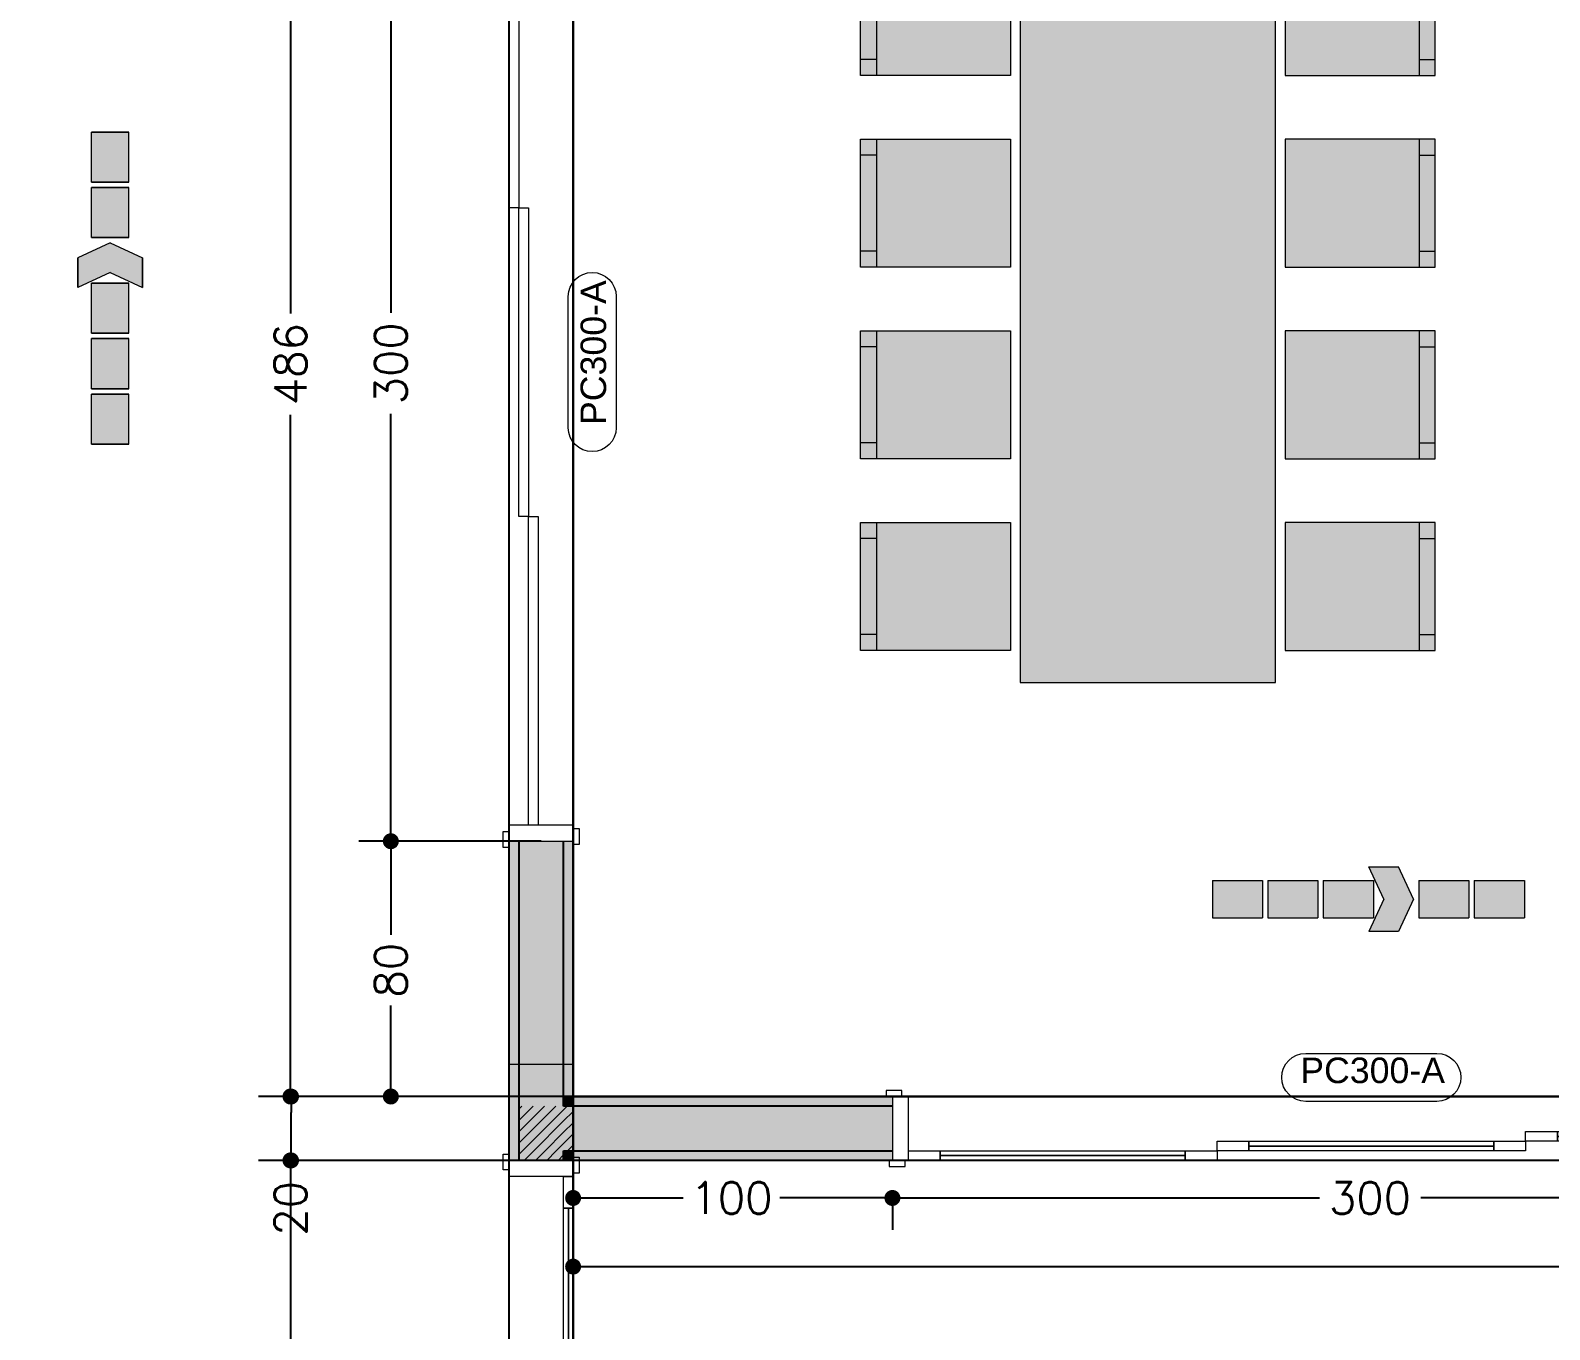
# Model space of a CAD drawing. Header units: metres. Extents: x -1783 to 21505, y -57 to 13660.
# Drawn here: x 13033.8 to 13509.7, y 11788.3 to 12195 of the extents above; entities that cross this region are included whole.
import ezdxf
from ezdxf.enums import TextEntityAlignment as Align

# ---------------------------------------------------------------- set-up
doc = ezdxf.new("R2010")
doc.units = ezdxf.units.M
doc.header["$MEASUREMENT"] = 0
for name, color, linetype, lineweight in [('Bombeiro', 1, 'Continuous', 0), ('Concreto moldado in loco_Pilares.IFC Model_Caneta_No__241', 7, 'Continuous', 13), ('Concreto moldado in loco_Pilares.IFC Model_Caneta_No__4', 7, 'Continuous', 20), ('LAJES.EST_Caneta_No__241', 7, 'Continuous', 13), ('Marcadores de Porta Archicad_Caneta_No__241', 7, 'Continuous', 13), ('Marcadores de Porta Archicad_Caneta_No__98', 7, 'Continuous', 0), ('MOBILIÁRIO_Caneta_No__96', 252, 'Continuous', 0), ('PAREDE CONSTRUIR_Caneta_No__241', 7, 'Continuous', 13), ('PAREDE CONSTRUIR_Caneta_No__3', 7, 'Continuous', 25), ('Portas Archicad_Caneta_No__241', 7, 'Continuous', 13), ('Portas Archicad_Caneta_No__96', 252, 'Continuous', 0)]:
    doc.layers.add(name, color=color, linetype=linetype, lineweight=lineweight)
for name, color, linetype in [('colorida chamar atenção', 10, 'Continuous'), ('Concreto moldado in loco_Pilares.IFC Model', 7, 'Continuous'), ('cotas', 7, 'Continuous'), ('COTAS EXECUTIVO.EXEC', 7, 'Continuous'), ('Marcadores de Porta Archicad', 7, 'Continuous'), ('MOBILIÁRIO', 7, 'Continuous'), ('PAREDE CONSTRUIR', 7, 'Continuous'), ('Portas Archicad', 7, 'Continuous')]:
    doc.layers.add(name, color=color, linetype=linetype)
doc.layers.add('MOBILIÁRIO_Caneta_No__19', color=7, linetype='Continuous', lineweight=0, true_color=0xe9e9e9)
doc.layers.add('Portas Archicad_Caneta_No__9', color=7, linetype='Continuous', lineweight=5, true_color=0x020202)
doc.styles.add('GENERATED_STYLE_1', font='arial.ttf')
doc.styles.add('R80', font='romans.shx', dxfattribs={"height": 10})
doc.dimstyles.new('1-50', dxfattribs={"dimtxt": 10, "dimasz": 5, "dimexe": 10, "dimexo": 10, "dimgap": 3, "dimtad": 1, "dimdec": 1, "dimrnd": 1, "dimdsep": 46, "dimtxsty": 'R80', "dimblk": 'DOT', "dimcen": 0, "dimclrd": 252, "dimclre": 252, "dimclrt": 252, "dimadec": 0, "dimazin": 0, "dimtfac": 1, "dimtdec": 1, "dimtix": 1, "dimtmove": 2, "dimatfit": 3, "dimldrblk": 'DOT', "dimfxl": 1, "dimtolj": 1, "dimarcsym": 0})
pattern_1 = [(45, (18585.2446, 16071.2687), (-1.76776695, 1.76776695), [])]

# ---------------------------------------------------------------- blocks, each defined once
blk = doc.blocks.new('_Dot')
at = {"color": 0, "linetype": 'ByBlock', "lineweight": -2}
blk.add_line((-0.5, 0), (-1, 0), dxfattribs=at)
at = {"color": 0, "linetype": 'ByBlock', "const_width": 0.5}
blk.add_lwpolyline([(-0.25, 0, 1), (0.25, 0, 1)], format="xyb", close=True, dxfattribs=at)
blk = doc.blocks.new('*D7211')
at = {"layer": 'COTAS EXECUTIVO.EXEC', "color": 252, "lineweight": -2, "transparency": 16777216}
for p, q in [((13683.84, 11841.25), (13105.31, 11841.25)), ((13115.31, 11836.25), (13115.31, 11603.36)), ((13115.31, 11366.25), (13115.31, 11571.65)), ((13683.84, 11361.25), (13105.31, 11361.25))]:
    blk.add_line(p, q, dxfattribs=at)
at = {"layer": 'COTAS EXECUTIVO.EXEC', "color": 252, "lineweight": -2, "transparency": 16777216, "xscale": 5, "yscale": 5, "zscale": 5}
for p, rotation in [((13115.31, 11841.25), 90), ((13115.31, 11361.25), 270)]:
    blk.add_blockref('_Dot', p, dxfattribs=dict(at, rotation=rotation))
at = {"layer": 'COTAS EXECUTIVO.EXEC', "color": 252, "transparency": 16777216, "insert": (13115.31, 11587.5), "char_height": 10, "attachment_point": 5, "rotation": 90, "style": 'R80'}
blk.add_mtext('\\A1;480', dxfattribs=at)
blk = doc.blocks.new('*D7212')
at = {"layer": 'COTAS EXECUTIVO.EXEC', "color": 252, "lineweight": -2, "transparency": 16777216}
for p, q in [((13673.84, 11861.25), (13105.48, 11861.25)), ((13115.48, 11846.25), (13115.48, 11856.25)), ((13683.84, 11841.25), (13105.48, 11841.25))]:
    blk.add_line(p, q, dxfattribs=at)
at = {"layer": 'COTAS EXECUTIVO.EXEC', "color": 252, "lineweight": -2, "transparency": 16777216, "xscale": 5, "yscale": 5, "zscale": 5}
for p, rotation in [((13115.48, 11861.25), 90), ((13115.48, 11841.25), 270)]:
    blk.add_blockref('_Dot', p, dxfattribs=dict(at, rotation=rotation))
at = {"layer": 'COTAS EXECUTIVO.EXEC', "color": 252, "transparency": 16777216, "insert": (13115.31, 11826.25), "char_height": 10, "attachment_point": 5, "rotation": 90, "style": 'R80'}
blk.add_mtext('\\A1;20', dxfattribs=at)
blk = doc.blocks.new('*D7213')
at = {"layer": 'COTAS EXECUTIVO.EXEC', "color": 252, "lineweight": -2, "transparency": 16777216}
for p, q in [((14153.84, 12347.25), (13105.31, 12347.25)), ((13115.31, 12342.25), (13115.31, 12106.36)), ((13115.31, 11866.25), (13115.31, 12074.65)), ((13673.84, 11861.25), (13105.31, 11861.25))]:
    blk.add_line(p, q, dxfattribs=at)
at = {"layer": 'COTAS EXECUTIVO.EXEC', "color": 252, "lineweight": -2, "transparency": 16777216, "xscale": 5, "yscale": 5, "zscale": 5}
for p, rotation in [((13115.31, 12347.25), 90), ((13115.31, 11861.25), 270)]:
    blk.add_blockref('_Dot', p, dxfattribs=dict(at, rotation=rotation))
at = {"layer": 'COTAS EXECUTIVO.EXEC', "color": 252, "transparency": 16777216, "insert": (13115.31, 12090.5), "char_height": 10, "attachment_point": 5, "rotation": 90, "style": 'R80'}
blk.add_mtext('\\A1;486', dxfattribs=at)
blk = doc.blocks.new('*D7230')
at = {"layer": 'COTAS EXECUTIVO.EXEC', "color": 252, "lineweight": -2, "transparency": 16777216}
for p, q in [((12933.84, 12036.07), (12933.84, 11758.57)), ((13183.84, 11703.5), (13183.84, 11778.57)), ((12938.84, 11768.57), (13012.14, 11768.57)), ((13178.84, 11768.57), (13043.86, 11768.57))]:
    blk.add_line(p, q, dxfattribs=at)
at = {"layer": 'COTAS EXECUTIVO.EXEC', "color": 252, "lineweight": -2, "transparency": 16777216, "xscale": 5, "yscale": 5, "zscale": 5, "rotation": 180}
blk.add_blockref('_Dot', (12933.84, 11768.57), dxfattribs=at)
at = {"layer": 'COTAS EXECUTIVO.EXEC', "color": 252, "lineweight": -2, "transparency": 16777216, "xscale": 5, "yscale": 5, "zscale": 5}
blk.add_blockref('_Dot', (13183.84, 11768.57), dxfattribs=at)
at = {"layer": 'COTAS EXECUTIVO.EXEC', "color": 252, "transparency": 16777216, "insert": (13028, 11768.57), "char_height": 10, "attachment_point": 5, "style": 'R80'}
blk.add_mtext('\\A1;250', dxfattribs=at)
blk = doc.blocks.new('*D7240')
at = {"layer": 'COTAS EXECUTIVO.EXEC', "color": 252, "lineweight": -2, "transparency": 16777216}
for p, q in [((14163.84, 12681.24), (14163.84, 11798)), ((13203.84, 12129.51), (13203.84, 11798)), ((13208.84, 11808), (13654.24, 11808)), ((14158.84, 11808), (13685.95, 11808))]:
    blk.add_line(p, q, dxfattribs=at)
at = {"layer": 'COTAS EXECUTIVO.EXEC', "color": 252, "lineweight": -2, "transparency": 16777216, "xscale": 5, "yscale": 5, "zscale": 5, "rotation": 180}
blk.add_blockref('_Dot', (13203.84, 11808), dxfattribs=at)
at = {"layer": 'COTAS EXECUTIVO.EXEC', "color": 252, "lineweight": -2, "transparency": 16777216, "xscale": 5, "yscale": 5, "zscale": 5}
blk.add_blockref('_Dot', (14163.84, 11808), dxfattribs=at)
at = {"layer": 'COTAS EXECUTIVO.EXEC', "color": 252, "transparency": 16777216, "insert": (13670.1, 11808), "char_height": 10, "attachment_point": 5, "style": 'R80'}
blk.add_mtext('\\A1;960', dxfattribs=at)
blk = doc.blocks.new('*D7333')
at = {"layer": 'COTAS EXECUTIVO.EXEC', "color": 252, "lineweight": -2, "transparency": 16777216}
for p, q in [((13203.84, 11851.25), (13203.84, 11819.49)), ((13208.84, 11829.49), (13238.3, 11829.49)), ((13298.84, 11829.49), (13268.58, 11829.49)), ((13303.84, 11831.25), (13303.84, 11819.49))]:
    blk.add_line(p, q, dxfattribs=at)
at = {"layer": 'COTAS EXECUTIVO.EXEC', "color": 252, "lineweight": -2, "transparency": 16777216, "xscale": 5, "yscale": 5, "zscale": 5, "rotation": 180}
blk.add_blockref('_Dot', (13203.84, 11829.49), dxfattribs=at)
at = {"layer": 'COTAS EXECUTIVO.EXEC', "color": 252, "lineweight": -2, "transparency": 16777216, "xscale": 5, "yscale": 5, "zscale": 5}
blk.add_blockref('_Dot', (13303.84, 11829.49), dxfattribs=at)
at = {"layer": 'COTAS EXECUTIVO.EXEC', "color": 252, "transparency": 16777216, "insert": (13253.44, 11829.49), "char_height": 10, "attachment_point": 5, "style": 'R80'}
blk.add_mtext('\\A1;100', dxfattribs=at)
blk = doc.blocks.new('*D7334')
at = {"layer": 'COTAS EXECUTIVO.EXEC', "color": 252, "lineweight": -2, "transparency": 16777216}
for p, q in [((13303.84, 11831.25), (13303.84, 11819.49)), ((13308.84, 11829.49), (13437.58, 11829.49)), ((13598.84, 11829.49), (13469.3, 11829.49)), ((13603.84, 11831.25), (13603.84, 11819.49))]:
    blk.add_line(p, q, dxfattribs=at)
at = {"layer": 'COTAS EXECUTIVO.EXEC', "color": 252, "lineweight": -2, "transparency": 16777216, "xscale": 5, "yscale": 5, "zscale": 5, "rotation": 180}
blk.add_blockref('_Dot', (13303.84, 11829.49), dxfattribs=at)
at = {"layer": 'COTAS EXECUTIVO.EXEC', "color": 252, "lineweight": -2, "transparency": 16777216, "xscale": 5, "yscale": 5, "zscale": 5}
blk.add_blockref('_Dot', (13603.84, 11829.49), dxfattribs=at)
at = {"layer": 'COTAS EXECUTIVO.EXEC', "color": 252, "transparency": 16777216, "insert": (13453.44, 11829.49), "char_height": 10, "attachment_point": 5, "style": 'R80'}
blk.add_mtext('\\A1;300', dxfattribs=at)
blk = doc.blocks.new('*D7338')
at = {"layer": 'COTAS EXECUTIVO.EXEC', "color": 252, "lineweight": -2, "transparency": 16777216}
for p, q in [((13193.84, 11941.17), (13136.75, 11941.17)), ((13146.75, 11936.17), (13146.75, 11911.91)), ((13146.75, 11866.25), (13146.75, 11889.72)), ((13193.84, 11861.25), (13136.75, 11861.25))]:
    blk.add_line(p, q, dxfattribs=at)
at = {"layer": 'COTAS EXECUTIVO.EXEC', "color": 252, "lineweight": -2, "transparency": 16777216, "xscale": 5, "yscale": 5, "zscale": 5}
for p, rotation in [((13146.75, 11941.17), 90), ((13146.75, 11861.25), 270)]:
    blk.add_blockref('_Dot', p, dxfattribs=dict(at, rotation=rotation))
at = {"layer": 'COTAS EXECUTIVO.EXEC', "color": 252, "transparency": 16777216, "insert": (13146.75, 11900.81), "char_height": 10, "attachment_point": 5, "rotation": 90, "style": 'R80'}
blk.add_mtext('\\A1;80', dxfattribs=at)
blk = doc.blocks.new('*D7339')
at = {"layer": 'COTAS EXECUTIVO.EXEC', "color": 252, "lineweight": -2, "transparency": 16777216}
for p, q in [((13193.84, 12241.17), (13136.75, 12241.17)), ((13146.75, 12236.17), (13146.75, 12106.63)), ((13146.75, 11946.17), (13146.75, 12074.92)), ((13193.84, 11941.17), (13136.75, 11941.17))]:
    blk.add_line(p, q, dxfattribs=at)
at = {"layer": 'COTAS EXECUTIVO.EXEC', "color": 252, "lineweight": -2, "transparency": 16777216, "xscale": 5, "yscale": 5, "zscale": 5}
for p, rotation in [((13146.75, 12241.17), 90), ((13146.75, 11941.17), 270)]:
    blk.add_blockref('_Dot', p, dxfattribs=dict(at, rotation=rotation))
at = {"layer": 'COTAS EXECUTIVO.EXEC', "color": 252, "transparency": 16777216, "insert": (13146.75, 12090.77), "char_height": 10, "attachment_point": 5, "rotation": 90, "style": 'R80'}
blk.add_mtext('\\A1;300', dxfattribs=at)
blk = doc.blocks.new('*D7397')
at = {"layer": 'COTAS EXECUTIVO.EXEC', "color": 252, "lineweight": -2, "transparency": 16777216}
for p, q in [((14015.84, 12676.24), (14015.84, 12276.09)), ((13203.84, 11723.5), (13203.84, 12296.09)), ((13208.84, 12286.09), (13580.24, 12286.09)), ((14010.84, 12286.09), (13611.95, 12286.09))]:
    blk.add_line(p, q, dxfattribs=at)
at = {"layer": 'COTAS EXECUTIVO.EXEC', "color": 252, "lineweight": -2, "transparency": 16777216, "xscale": 5, "yscale": 5, "zscale": 5, "rotation": 180}
blk.add_blockref('_Dot', (13203.84, 12286.09), dxfattribs=at)
at = {"layer": 'COTAS EXECUTIVO.EXEC', "color": 252, "lineweight": -2, "transparency": 16777216, "xscale": 5, "yscale": 5, "zscale": 5}
blk.add_blockref('_Dot', (14015.84, 12286.09), dxfattribs=at)
at = {"layer": 'COTAS EXECUTIVO.EXEC', "color": 252, "transparency": 16777216, "insert": (13596.1, 12286.09), "char_height": 10, "attachment_point": 5, "style": 'R80'}
blk.add_mtext('\\A1;812', dxfattribs=at)
blk = doc.blocks.new('Sliding Door 26_5')
at = {"layer": 'Portas Archicad_Caneta_No__241', "color": 7, "linetype": 'Continuous', "lineweight": 13}
for p, q in [((2.4, -0.03), (2.4, 0)), ((2.4, -0.03), (2.4, 0)), ((2.4, 0), (2.41, 0)), ((2.4, 0), (2.41, 0)), ((2.4, -0.17), (2.4, -0.03)), ((2.4, -0.17), (2.4, -0.03)), ((2.4, -0.2), (2.4, -0.17)), ((2.4, -0.2), (2.4, -0.17)), ((2.4, -0.2), (2.42, -0.2)), ((2.4, -0.2), (2.42, -0.2))]:
    blk.add_line(p, q, dxfattribs=at)
at = {"layer": 'Portas Archicad_Caneta_No__9', "color": 18, "linetype": 'Continuous', "lineweight": 5, "true_color": 0x020202}
for p, q in [((2.35, 0), (2.25, 0)), ((2.25, 0), (2.25, -0.03)), ((2.4, 0), (2.35, 0)), ((2.35, 0), (2.35, -0.2)), ((2.35, -0.03), (2.35, 0)), ((2.41, 0.019), (2.36, 0.019)), ((2.36, 0.019), (2.36, 0)), ((2.36, 0), (2.41, 0)), ((2.4, -0.2), (2.4, 0)), ((2.41, 0), (2.41, 0.019)), ((2.25, -0.015), (1.275, -0.015)), ((2.25, -0.03), (2.35, -0.03)), ((2.35, -0.2), (2.4, -0.2)), ((2.42, -0.2), (2.37, -0.2)), ((2.37, -0.2), (2.37, -0.219)), ((2.37, -0.219), (2.42, -0.219)), ((2.42, -0.219), (2.42, -0.2))]:
    blk.add_line(p, q, dxfattribs=at)
at = {"layer": 'Portas Archicad_Caneta_No__9', "color": 18, "linetype": 'Continuous', "lineweight": 5, "true_color": 0x020202, "flags": 128}
for points in [[(2.25, 0), (1.275, 0), (1.275, -0.015), (2.25, -0.015)], [(2.25, -0.015), (1.275, -0.015), (1.275, -0.03), (2.25, -0.03)]]:
    blk.add_lwpolyline(points, close=True, dxfattribs=at)
at = {"layer": 'Portas Archicad_Caneta_No__96', "color": 252, "linetype": 'Continuous', "lineweight": 0}
for p, q in [((-2.4, 0), (2.4, 0)), ((-2.4, -0.2), (2.4, -0.2))]:
    blk.add_line(p, q, dxfattribs=at)
blk = doc.blocks.new('Sliding Door 26_6')
at = {"layer": 'Portas Archicad_Caneta_No__241', "color": 7, "linetype": 'Continuous', "lineweight": 13}
for p, q in [((-1.5, 0), (-1.52, 0)), ((-1.5, 0), (-1.52, 0)), ((-1.5, 0), (-1.5, -0.03)), ((-1.5, 0), (-1.5, -0.03)), ((1.5, 0), (1.5, -0.03)), ((1.5, 0), (1.5, -0.03)), ((1.5, 0), (1.52, 0)), ((1.5, 0), (1.52, 0)), ((-1.5, -0.03), (-1.5, -0.17)), ((-1.5, -0.03), (-1.5, -0.17)), ((1.5, -0.03), (1.5, -0.17)), ((1.5, -0.03), (1.5, -0.17)), ((-1.5, -0.17), (-1.5, -0.2)), ((-1.5, -0.17), (-1.5, -0.2)), ((1.5, -0.17), (1.5, -0.2)), ((1.5, -0.17), (1.5, -0.2)), ((-1.5, -0.2), (-1.51, -0.2)), ((-1.5, -0.2), (-1.51, -0.2)), ((1.5, -0.2), (1.51, -0.2)), ((1.5, -0.2), (1.51, -0.2))]:
    blk.add_line(p, q, dxfattribs=at)
at = {"layer": 'Portas Archicad_Caneta_No__9', "color": 18, "linetype": 'Continuous', "lineweight": 5, "true_color": 0x020202}
for p, q in [((-1.52, 0), (-1.52, 0.019)), ((-1.52, 0.019), (-1.47, 0.019)), ((-1.47, 0), (-1.52, 0)), ((-1.45, 0), (-1.5, 0)), ((-1.5, 0), (-1.5, -0.2)), ((-1.47, 0.019), (-1.47, 0)), ((-1.45, -0.2), (-1.45, 0)), ((0.4833, 0), (1.45, 0)), ((0.4833, -0.03), (0.4833, 0)), ((1.5, 0), (1.45, 0)), ((1.45, 0), (1.45, -0.2)), ((1.45, 0), (1.45, -0.03)), ((1.47, 0.019), (1.52, 0.019)), ((1.47, 0), (1.47, 0.019)), ((1.52, 0), (1.47, 0)), ((1.5, -0.2), (1.5, 0)), ((1.52, 0.019), (1.52, 0)), ((-0.4833, -0.03), (0.4833, -0.03)), ((-0.4833, -0.06), (-0.4833, -0.03)), ((1.45, -0.03), (0.4833, -0.03)), ((0.4833, -0.03), (0.4833, -0.06)), ((-1.45, -0.06), (-0.4833, -0.06)), ((-1.45, -0.09), (-1.45, -0.06)), ((-0.4833, -0.09), (-1.45, -0.09)), ((0.4833, -0.06), (-0.4833, -0.06)), ((-0.4833, -0.06), (-0.4833, -0.09)), ((-1.51, -0.219), (-1.51, -0.2)), ((-1.51, -0.2), (-1.46, -0.2)), ((-1.46, -0.219), (-1.51, -0.219)), ((-1.5, -0.2), (-1.45, -0.2)), ((-1.46, -0.2), (-1.46, -0.219)), ((1.45, -0.2), (1.5, -0.2)), ((1.46, -0.2), (1.51, -0.2)), ((1.46, -0.219), (1.46, -0.2)), ((1.51, -0.219), (1.46, -0.219)), ((1.51, -0.2), (1.51, -0.219))]:
    blk.add_line(p, q, dxfattribs=at)
at = {"layer": 'Portas Archicad_Caneta_No__96', "color": 252, "linetype": 'Continuous', "lineweight": 0}
for p, q in [((-1.5, 0), (1.5, 0)), ((-1.5, -0.2), (1.5, -0.2))]:
    blk.add_line(p, q, dxfattribs=at)
blk = doc.blocks.new('Sliding Door 26_7')
at = {"layer": 'Portas Archicad_Caneta_No__241', "color": 7, "linetype": 'Continuous', "lineweight": 13}
for p, q in [((-1.5, 0), (-1.51, 0)), ((-1.5, 0), (-1.51, 0)), ((-1.5, -0.03), (-1.5, 0)), ((-1.5, -0.03), (-1.5, 0)), ((1.5, -0.03), (1.5, 0)), ((1.5, -0.03), (1.5, 0)), ((1.5, 0), (1.51, 0)), ((1.5, 0), (1.51, 0)), ((-1.5, -0.17), (-1.5, -0.03)), ((-1.5, -0.17), (-1.5, -0.03)), ((1.5, -0.17), (1.5, -0.03)), ((1.5, -0.17), (1.5, -0.03)), ((-1.5, -0.2), (-1.5, -0.17)), ((-1.5, -0.2), (-1.5, -0.17)), ((1.5, -0.2), (1.5, -0.17)), ((1.5, -0.2), (1.5, -0.17)), ((-1.5, -0.2), (-1.52, -0.2)), ((-1.5, -0.2), (-1.52, -0.2)), ((1.5, -0.2), (1.52, -0.2)), ((1.5, -0.2), (1.52, -0.2))]:
    blk.add_line(p, q, dxfattribs=at)
at = {"layer": 'Portas Archicad_Caneta_No__9', "color": 18, "linetype": 'Continuous', "lineweight": 5, "true_color": 0x020202}
for p, q in [((-1.46, 0.019), (-1.51, 0.019)), ((-1.51, 0.019), (-1.51, 0)), ((-1.51, 0), (-1.46, 0)), ((-1.45, 0), (-1.5, 0)), ((-1.5, 0), (-1.5, -0.2)), ((-1.46, 0), (-1.46, 0.019)), ((-1.45, -0.2), (-1.45, 0)), ((0.4833, 0), (0.5833, 0)), ((0.4833, -0.03), (0.4833, 0)), ((0.5833, 0), (0.5833, -0.03)), ((1.35, -0.03), (1.35, 0)), ((1.35, 0), (1.45, 0)), ((1.5, 0), (1.45, 0)), ((1.45, 0), (1.45, -0.2)), ((1.45, 0), (1.45, -0.03)), ((1.51, 0.019), (1.46, 0.019)), ((1.46, 0.019), (1.46, 0)), ((1.46, 0), (1.51, 0)), ((1.5, -0.2), (1.5, 0)), ((1.51, 0), (1.51, 0.019)), ((-0.4833, -0.03), (-0.3833, -0.03)), ((-0.4833, -0.06), (-0.4833, -0.03)), ((-0.3833, -0.03), (-0.3833, -0.06)), ((-0.3833, -0.045), (0.3833, -0.045)), ((0.3833, -0.06), (0.3833, -0.03)), ((0.3833, -0.03), (0.4833, -0.03)), ((0.5833, -0.03), (0.4833, -0.03)), ((0.4833, -0.03), (0.4833, -0.06)), ((0.5833, -0.015), (1.35, -0.015)), ((1.45, -0.03), (1.35, -0.03)), ((-1.45, -0.06), (-1.35, -0.06)), ((-1.45, -0.09), (-1.45, -0.06)), ((-1.35, -0.09), (-1.45, -0.09)), ((-1.35, -0.06), (-1.35, -0.09)), ((-1.35, -0.075), (-0.5833, -0.075)), ((-0.5833, -0.09), (-0.5833, -0.06)), ((-0.5833, -0.06), (-0.4833, -0.06)), ((-0.4833, -0.09), (-0.5833, -0.09)), ((-0.3833, -0.06), (-0.4833, -0.06)), ((-0.4833, -0.06), (-0.4833, -0.09)), ((0.4833, -0.06), (0.3833, -0.06)), ((-1.47, -0.2), (-1.52, -0.2)), ((-1.52, -0.2), (-1.52, -0.219)), ((-1.52, -0.219), (-1.47, -0.219)), ((-1.5, -0.2), (-1.45, -0.2)), ((-1.47, -0.219), (-1.47, -0.2)), ((1.45, -0.2), (1.5, -0.2)), ((1.52, -0.2), (1.47, -0.2)), ((1.47, -0.2), (1.47, -0.219)), ((1.47, -0.219), (1.52, -0.219)), ((1.52, -0.219), (1.52, -0.2))]:
    blk.add_line(p, q, dxfattribs=at)
at = {"layer": 'Portas Archicad_Caneta_No__9', "color": 18, "linetype": 'Continuous', "lineweight": 5, "true_color": 0x020202, "flags": 128}
for points in [[(0.5833, 0), (1.35, 0), (1.35, -0.015), (0.5833, -0.015)], [(-0.3833, -0.03), (0.3833, -0.03), (0.3833, -0.045), (-0.3833, -0.045)], [(-0.3833, -0.045), (0.3833, -0.045), (0.3833, -0.06), (-0.3833, -0.06)], [(0.5833, -0.015), (1.35, -0.015), (1.35, -0.03), (0.5833, -0.03)], [(-1.35, -0.06), (-0.5833, -0.06), (-0.5833, -0.075), (-1.35, -0.075)], [(-1.35, -0.075), (-0.5833, -0.075), (-0.5833, -0.09), (-1.35, -0.09)]]:
    blk.add_lwpolyline(points, close=True, dxfattribs=at)
at = {"layer": 'Portas Archicad_Caneta_No__96', "color": 252, "linetype": 'Continuous', "lineweight": 0}
for p, q in [((-1.5, 0), (1.5, 0)), ((-1.5, -0.2), (1.5, -0.2))]:
    blk.add_line(p, q, dxfattribs=at)
blk = doc.blocks.new('Dining Table Rectangle 12[75]_6', base_point=(-52.414, -38.4036))
at = {"layer": 'MOBILIÁRIO_Caneta_No__19', "linetype": 'Continuous', "lineweight": 0, "true_color": 0xe9e9e9}
for points in [[(-52.414, -38.4036), (-52.414, -40.8036), (-51.614, -40.8036), (-51.614, -38.4036)], [(-52.444, -38.5036), (-52.914, -38.5036), (-52.914, -38.9036), (-52.444, -38.9036)], [(-51.584, -38.5036), (-51.584, -38.9036), (-51.114, -38.9036), (-51.114, -38.5036)], [(-52.444, -39.1036), (-52.914, -39.1036), (-52.914, -39.5036), (-52.444, -39.5036)], [(-51.584, -39.1036), (-51.584, -39.5036), (-51.114, -39.5036), (-51.114, -39.1036)], [(-52.444, -39.7036), (-52.914, -39.7036), (-52.914, -40.1036), (-52.444, -40.1036)], [(-51.584, -39.7036), (-51.584, -40.1036), (-51.114, -40.1036), (-51.114, -39.7036)], [(-52.444, -40.3036), (-52.914, -40.3036), (-52.914, -40.7036), (-52.444, -40.7036)], [(-51.584, -40.3036), (-51.584, -40.7036), (-51.114, -40.7036), (-51.114, -40.3036)]]:
    blk.add_hatch(color=254, dxfattribs=at).paths.add_polyline_path(points)
at = {"layer": 'MOBILIÁRIO_Caneta_No__96', "color": 252, "linetype": 'Continuous', "lineweight": 0}
for p, q in [((-52.864, -38.5036), (-52.864, -38.9036)), ((-51.164, -38.5036), (-51.164, -38.9036)), ((-52.864, -38.5536), (-52.914, -38.5536)), ((-51.164, -38.5536), (-51.114, -38.5536)), ((-52.864, -38.8536), (-52.914, -38.8536)), ((-51.164, -38.8536), (-51.114, -38.8536)), ((-52.864, -39.1036), (-52.864, -39.5036)), ((-51.164, -39.1036), (-51.164, -39.5036)), ((-52.864, -39.1536), (-52.914, -39.1536)), ((-51.164, -39.1536), (-51.114, -39.1536)), ((-52.864, -39.4536), (-52.914, -39.4536)), ((-51.164, -39.4536), (-51.114, -39.4536)), ((-52.864, -39.7036), (-52.864, -40.1036)), ((-51.164, -39.7036), (-51.164, -40.1036)), ((-52.864, -39.7536), (-52.914, -39.7536)), ((-51.164, -39.7536), (-51.114, -39.7536)), ((-52.864, -40.0536), (-52.914, -40.0536)), ((-51.164, -40.0536), (-51.114, -40.0536)), ((-52.864, -40.3036), (-52.864, -40.7036)), ((-51.164, -40.3036), (-51.164, -40.7036)), ((-52.864, -40.3536), (-52.914, -40.3536)), ((-51.164, -40.3536), (-51.114, -40.3536)), ((-52.864, -40.6536), (-52.914, -40.6536)), ((-51.164, -40.6536), (-51.114, -40.6536))]:
    blk.add_line(p, q, dxfattribs=at)
at = {"layer": 'MOBILIÁRIO_Caneta_No__96', "color": 252, "linetype": 'Continuous', "lineweight": 0, "flags": 128}
for points in [[(-52.414, -38.4036), (-52.414, -40.8036), (-51.614, -40.8036), (-51.614, -38.4036)], [(-52.444, -38.5036), (-52.444, -38.9036), (-52.914, -38.9036), (-52.914, -38.5036)], [(-51.584, -38.5036), (-51.584, -38.9036), (-51.114, -38.9036), (-51.114, -38.5036)], [(-52.444, -39.1036), (-52.444, -39.5036), (-52.914, -39.5036), (-52.914, -39.1036)], [(-51.584, -39.1036), (-51.584, -39.5036), (-51.114, -39.5036), (-51.114, -39.1036)], [(-52.444, -39.7036), (-52.444, -40.1036), (-52.914, -40.1036), (-52.914, -39.7036)], [(-51.584, -39.7036), (-51.584, -40.1036), (-51.114, -40.1036), (-51.114, -39.7036)], [(-52.444, -40.3036), (-52.444, -40.7036), (-52.914, -40.7036), (-52.914, -40.3036)], [(-51.584, -40.3036), (-51.584, -40.7036), (-51.114, -40.7036), (-51.114, -40.3036)]]:
    blk.add_lwpolyline(points, close=True, dxfattribs=at)
blk = doc.blocks.new('D Marker 22_2')
at = {"layer": 'Marcadores de Porta Archicad_Caneta_No__98', "color": 7, "linetype": 'Continuous', "lineweight": 0, "flags": 128}
blk.add_lwpolyline([(-0.2055, -0.1849), (0.2055, -0.1849, -1), (0.2055, -0.3349), (-0.2055, -0.3349, -1)], format="xyb", close=True, dxfattribs=at)
at = {"layer": 'Marcadores de Porta Archicad_Caneta_No__241', "color": 7, "lineweight": 13, "style": 'GENERATED_STYLE_1'}
blk.add_attdef('AC_WIDO_ID', text='', height=0.08, dxfattribs=at).set_placement((-0.2226, -0.3018), align=Align.BOTTOM_LEFT)

msp = doc.modelspace()

# ---------------------------------------------------------------- hatches: boundary and pattern name
at = {"layer": 'Bombeiro'}
h = msp.add_hatch(color=256, dxfattribs=at)
h.paths.add_polyline_path([(13052.954, 12163.188), (13064.729, 12163.188), (13064.729, 12147.48), (13052.954, 12147.48)])
h.paths.add_polyline_path([(13052.954, 12145.826), (13064.729, 12145.826), (13064.729, 12130.118), (13052.954, 12130.118)])
h.paths.add_polyline_path([(13058.841, 12119.205), (13048.719, 12114.518), (13048.719, 12123.777), (13058.841, 12128.464), (13068.963, 12123.777), (13068.963, 12114.518)])
h.paths.add_polyline_path([(13064.729, 12115.898), (13064.729, 12100.189), (13052.954, 12100.189), (13052.954, 12115.898)])
h.paths.add_polyline_path([(13052.954, 12098.536), (13064.729, 12098.536), (13064.729, 12082.828), (13052.954, 12082.828)])
h.paths.add_polyline_path([(13064.729, 12081.174), (13064.729, 12065.466), (13052.954, 12065.466), (13052.954, 12081.174)])
h = msp.add_hatch(color=256, dxfattribs=at)
h.paths.add_polyline_path([(13052.954, 12163.188), (13064.729, 12163.188), (13064.729, 12147.48), (13052.954, 12147.48)])
h.paths.add_polyline_path([(13052.954, 12145.826), (13064.729, 12145.826), (13064.729, 12130.118), (13052.954, 12130.118)])
h.paths.add_polyline_path([(13058.841, 12119.205), (13048.719, 12114.518), (13048.719, 12123.777), (13058.841, 12128.464), (13068.963, 12123.777), (13068.963, 12114.518)])
h.paths.add_polyline_path([(13064.729, 12115.898), (13064.729, 12100.189), (13052.954, 12100.189), (13052.954, 12115.898)])
h.paths.add_polyline_path([(13052.954, 12098.536), (13064.729, 12098.536), (13064.729, 12082.828), (13052.954, 12082.828)])
h.paths.add_polyline_path([(13064.729, 12081.174), (13064.729, 12065.466), (13052.954, 12065.466), (13052.954, 12081.174)])
h = msp.add_hatch(color=256, dxfattribs=at)
h.paths.add_polyline_path([(13064.729, 12147.48), (13052.954, 12147.48), (13052.954, 12163.188), (13064.729, 12163.188)])
h.paths.add_polyline_path([(13064.729, 12130.118), (13052.954, 12130.118), (13052.954, 12145.826), (13064.729, 12145.826)])
h.paths.add_polyline_path([(13058.841, 12119.205), (13048.719, 12114.518), (13048.719, 12123.777), (13058.841, 12128.464), (13068.963, 12123.777), (13068.963, 12114.518)])
h.paths.add_polyline_path([(13064.729, 12115.898), (13064.729, 12100.189), (13052.954, 12100.189), (13052.954, 12115.898)])
h.paths.add_polyline_path([(13064.729, 12082.828), (13052.954, 12082.828), (13052.954, 12098.536), (13064.729, 12098.536)])
h.paths.add_polyline_path([(13064.729, 12081.174), (13064.729, 12065.466), (13052.954, 12065.466), (13052.954, 12081.174)])
h = msp.add_hatch(color=256, dxfattribs=at)
h.paths.add_polyline_path([(13064.729, 12147.48), (13052.954, 12147.48), (13052.954, 12163.188), (13064.729, 12163.188)])
h.paths.add_polyline_path([(13064.729, 12130.118), (13052.954, 12130.118), (13052.954, 12145.826), (13064.729, 12145.826)])
h.paths.add_polyline_path([(13058.841, 12119.205), (13048.719, 12114.518), (13048.719, 12123.777), (13058.841, 12128.464), (13068.963, 12123.777), (13068.963, 12114.518)])
h.paths.add_polyline_path([(13064.729, 12115.898), (13064.729, 12100.189), (13052.954, 12100.189), (13052.954, 12115.898)])
h.paths.add_polyline_path([(13064.729, 12082.828), (13052.954, 12082.828), (13052.954, 12098.536), (13064.729, 12098.536)])
h.paths.add_polyline_path([(13064.729, 12081.174), (13064.729, 12065.466), (13052.954, 12065.466), (13052.954, 12081.174)])
h = msp.add_hatch(color=256, dxfattribs=at)
h.paths.add_polyline_path([(13486.063, 11928.924), (13486.063, 11917.149), (13501.772, 11917.149), (13501.772, 11928.924)])
h.paths.add_polyline_path([(13468.702, 11928.924), (13468.702, 11917.149), (13484.41, 11917.149), (13484.41, 11928.924)])
h.paths.add_polyline_path([(13457.788, 11923.036), (13453.101, 11912.914), (13462.361, 11912.914), (13467.048, 11923.036), (13462.361, 11933.158), (13453.101, 11933.158)])
h.paths.add_polyline_path([(13454.481, 11928.924), (13438.773, 11928.924), (13438.773, 11917.149), (13454.481, 11917.149)])
h.paths.add_polyline_path([(13421.411, 11928.924), (13421.411, 11917.149), (13437.12, 11917.149), (13437.12, 11928.924)])
h.paths.add_polyline_path([(13419.758, 11928.924), (13404.05, 11928.924), (13404.05, 11917.149), (13419.758, 11917.149)])
at = {"layer": 'colorida chamar atenção'}
h = msp.add_hatch(color=256, dxfattribs=at)
h.dxf.hatch_style = 1
h.paths.add_polyline_path([(13186.841, 11858.251), (13200.841, 11858.251), (13200.841, 11941.175), (13186.841, 11941.175)])
h = msp.add_hatch(color=256, dxfattribs=at)
h.dxf.hatch_style = 1
h.paths.add_polyline_path([(13200.841, 11844.251), (13200.841, 11858.251), (13186.841, 11858.251), (13186.841, 11844.251)])
h = msp.add_hatch(color=256, dxfattribs=at)
h.dxf.hatch_style = 1
h.paths.add_polyline_path([(13203.841, 11844.251), (13203.841, 11858.251), (13200.841, 11858.251), (13200.841, 11844.251)])
h = msp.add_hatch(color=256, dxfattribs=at)
h.dxf.hatch_style = 1
h.paths.add_polyline_path([(13203.841, 11858.251), (13203.841, 11844.251), (13303.841, 11844.251), (13303.841, 11858.251)])
h = msp.add_hatch(color=256, dxfattribs=at)
h.dxf.hatch_style = 1
h.paths.add_polyline_path([(13186.841, 11844.251), (13186.841, 11841.251), (13200.841, 11841.251), (13200.841, 11844.251)])
at = {"layer": 'Concreto moldado in loco_Pilares.IFC Model', "linetype": 'Continuous', "lineweight": 0, "true_color": 0x000000}
msp.add_hatch(color=18, dxfattribs=at).paths.add_polyline_path([(13183.845, 11841.249), (13203.845, 11841.249), (13203.845, 11871.249), (13183.845, 11871.249)])
at = {"layer": 'cotas'}
h = msp.add_hatch(color=7, dxfattribs=at)
h.dxf.hatch_style = 1
h.paths.add_polyline_path([(21504.961, 13659.963), (10304.961, 13659.963), (10304.961, 5739.963), (21504.961, 5739.963)])
h.paths.add_polyline_path([(10571.627, 13593.296), (21371.627, 13593.296), (21371.627, 5806.63), (10571.627, 5806.63)], flags=16)
at = {"layer": 'PAREDE CONSTRUIR', "linetype": 'Continuous', "lineweight": 0, "true_color": 0xffffff}
for points in [[(13183.841, 11841.251), (13186.841, 11841.251), (13186.841, 11941.175), (13183.841, 11941.175)], [(13200.841, 11861.251), (13203.841, 11861.251), (13203.841, 11941.175), (13200.841, 11941.175)], [(13203.841, 11858.251), (13203.841, 11861.251), (13200.841, 11861.251), (13200.841, 11858.251)], [(13203.841, 11861.251), (13203.841, 11858.251), (13303.841, 11858.251), (13303.841, 11861.251)], [(13203.841, 11841.251), (13203.841, 11844.251), (13200.841, 11844.251), (13200.841, 11841.251)], [(13203.841, 11841.251), (13303.841, 11841.251), (13303.841, 11844.251), (13203.841, 11844.251)]]:
    msp.add_hatch(color=7, dxfattribs=at).paths.add_polyline_path(points)
at = {"layer": 'PAREDE CONSTRUIR', "linetype": 'Continuous', "lineweight": 0, "true_color": 0x000000}
h = msp.add_hatch(dxfattribs=at)
h.set_pattern_fill('COMMON_BRICK_0006', color=18, scale=100, style=0, pattern_type=2)
h.set_pattern_definition(pattern_1)
h.paths.add_polyline_path([(13200.841, 11844.251), (13200.841, 11858.251), (13186.841, 11858.251), (13186.841, 11844.251)])
h = msp.add_hatch(dxfattribs=at)
h.set_pattern_fill('COMMON_BRICK_0006', color=18, scale=100, style=0, pattern_type=2)
h.set_pattern_definition(pattern_1)
h.paths.add_polyline_path([(13203.841, 11844.251), (13203.841, 11858.251), (13200.841, 11858.251), (13200.841, 11844.251)])
h = msp.add_hatch(dxfattribs=at)
h.set_pattern_fill('COMMON_BRICK_0006', color=18, scale=100, style=0, pattern_type=2)
h.set_pattern_definition(pattern_1)
h.paths.add_polyline_path([(13186.841, 11844.251), (13186.841, 11841.251), (13200.841, 11841.251), (13200.841, 11844.251)])

# ---------------------------------------------------------------- linework, layer by layer
at = {"layer": 'Bombeiro'}
for p, q in [((13052.954, 12147.48), (13052.954, 12163.188)), ((13052.954, 12163.188), (13064.729, 12163.188)), ((13052.954, 12147.48), (13052.954, 12163.188)), ((13052.954, 12163.188), (13064.729, 12163.188)), ((13052.954, 12147.48), (13052.954, 12163.188)), ((13064.729, 12163.188), (13052.954, 12163.188)), ((13052.954, 12147.48), (13052.954, 12163.188)), ((13064.729, 12163.188), (13052.954, 12163.188)), ((13064.729, 12147.48), (13064.729, 12163.188)), ((13064.729, 12147.48), (13064.729, 12163.188)), ((13064.729, 12147.48), (13064.729, 12163.188)), ((13064.729, 12147.48), (13064.729, 12163.188)), ((13052.954, 12147.48), (13064.729, 12147.48)), ((13052.954, 12147.48), (13064.729, 12147.48)), ((13064.729, 12147.48), (13052.954, 12147.48)), ((13064.729, 12147.48), (13052.954, 12147.48)), ((13052.954, 12130.118), (13052.954, 12145.826)), ((13052.954, 12145.826), (13064.729, 12145.826)), ((13052.954, 12130.118), (13052.954, 12145.826)), ((13052.954, 12145.826), (13064.729, 12145.826)), ((13052.954, 12130.118), (13052.954, 12145.826)), ((13064.729, 12145.826), (13052.954, 12145.826)), ((13052.954, 12130.118), (13052.954, 12145.826)), ((13064.729, 12145.826), (13052.954, 12145.826)), ((13064.729, 12130.118), (13064.729, 12145.826)), ((13064.729, 12130.118), (13064.729, 12145.826)), ((13064.729, 12130.118), (13064.729, 12145.826)), ((13064.729, 12130.118), (13064.729, 12145.826)), ((13052.954, 12130.118), (13064.729, 12130.118)), ((13052.954, 12130.118), (13064.729, 12130.118)), ((13064.729, 12130.118), (13052.954, 12130.118)), ((13064.729, 12130.118), (13052.954, 12130.118)), ((13058.841, 12128.464), (13048.719, 12123.777)), ((13058.841, 12128.464), (13048.719, 12123.777)), ((13058.841, 12128.464), (13048.719, 12123.777)), ((13058.841, 12128.464), (13048.719, 12123.777)), ((13058.841, 12128.464), (13068.963, 12123.777)), ((13058.841, 12128.464), (13068.963, 12123.777)), ((13058.841, 12128.464), (13068.963, 12123.777)), ((13058.841, 12128.464), (13068.963, 12123.777)), ((13048.719, 12114.518), (13048.719, 12123.777)), ((13048.719, 12114.518), (13048.719, 12123.777)), ((13048.719, 12123.777), (13048.719, 12114.518)), ((13048.719, 12123.777), (13048.719, 12114.518)), ((13068.963, 12123.777), (13068.963, 12114.518)), ((13068.963, 12123.777), (13068.963, 12114.518)), ((13068.963, 12114.518), (13068.963, 12123.777)), ((13068.963, 12114.518), (13068.963, 12123.777)), ((13058.841, 12119.205), (13048.719, 12114.518)), ((13058.841, 12119.205), (13048.719, 12114.518)), ((13058.841, 12119.205), (13048.719, 12114.518)), ((13058.841, 12119.205), (13048.719, 12114.518)), ((13052.954, 12100.189), (13052.954, 12115.898)), ((13052.954, 12115.898), (13064.729, 12115.898)), ((13052.954, 12100.189), (13052.954, 12115.898)), ((13052.954, 12115.898), (13064.729, 12115.898)), ((13052.954, 12100.189), (13052.954, 12115.898)), ((13064.729, 12115.898), (13052.954, 12115.898)), ((13052.954, 12100.189), (13052.954, 12115.898)), ((13064.729, 12115.898), (13052.954, 12115.898)), ((13058.841, 12119.205), (13068.963, 12114.518)), ((13058.841, 12119.205), (13068.963, 12114.518)), ((13058.841, 12119.205), (13068.963, 12114.518)), ((13058.841, 12119.205), (13068.963, 12114.518)), ((13064.729, 12100.189), (13064.729, 12115.898)), ((13064.729, 12100.189), (13064.729, 12115.898)), ((13064.729, 12100.189), (13064.729, 12115.898)), ((13064.729, 12100.189), (13064.729, 12115.898)), ((13052.954, 12100.189), (13064.729, 12100.189)), ((13052.954, 12100.189), (13064.729, 12100.189)), ((13064.729, 12100.189), (13052.954, 12100.189)), ((13064.729, 12100.189), (13052.954, 12100.189)), ((13052.954, 12082.828), (13052.954, 12098.536)), ((13052.954, 12098.536), (13064.729, 12098.536)), ((13052.954, 12082.828), (13052.954, 12098.536)), ((13052.954, 12098.536), (13064.729, 12098.536)), ((13052.954, 12082.828), (13052.954, 12098.536)), ((13064.729, 12098.536), (13052.954, 12098.536)), ((13052.954, 12082.828), (13052.954, 12098.536)), ((13064.729, 12098.536), (13052.954, 12098.536)), ((13064.729, 12082.828), (13064.729, 12098.536)), ((13064.729, 12082.828), (13064.729, 12098.536)), ((13064.729, 12082.828), (13064.729, 12098.536)), ((13064.729, 12082.828), (13064.729, 12098.536)), ((13052.954, 12082.828), (13064.729, 12082.828)), ((13052.954, 12082.828), (13064.729, 12082.828)), ((13064.729, 12082.828), (13052.954, 12082.828)), ((13064.729, 12082.828), (13052.954, 12082.828)), ((13052.954, 12065.466), (13052.954, 12081.174)), ((13052.954, 12081.174), (13064.729, 12081.174)), ((13052.954, 12065.466), (13052.954, 12081.174)), ((13052.954, 12081.174), (13064.729, 12081.174)), ((13052.954, 12065.466), (13052.954, 12081.174)), ((13064.729, 12081.174), (13052.954, 12081.174)), ((13052.954, 12065.466), (13052.954, 12081.174)), ((13064.729, 12081.174), (13052.954, 12081.174)), ((13064.729, 12065.466), (13064.729, 12081.174)), ((13064.729, 12065.466), (13064.729, 12081.174)), ((13064.729, 12065.466), (13064.729, 12081.174)), ((13064.729, 12065.466), (13064.729, 12081.174)), ((13052.954, 12065.466), (13064.729, 12065.466)), ((13052.954, 12065.466), (13064.729, 12065.466)), ((13064.729, 12065.466), (13052.954, 12065.466)), ((13064.729, 12065.466), (13052.954, 12065.466)), ((13457.788, 11923.036), (13453.101, 11933.158)), ((13453.101, 11933.158), (13462.361, 11933.158)), ((13467.048, 11923.036), (13462.361, 11933.158)), ((13404.05, 11928.924), (13419.758, 11928.924)), ((13404.05, 11928.924), (13404.05, 11917.149)), ((13419.758, 11928.924), (13419.758, 11917.149)), ((13421.411, 11928.924), (13437.12, 11928.924)), ((13421.411, 11928.924), (13421.411, 11917.149)), ((13437.12, 11928.924), (13437.12, 11917.149)), ((13438.773, 11928.924), (13454.481, 11928.924)), ((13438.773, 11928.924), (13438.773, 11917.149)), ((13454.481, 11928.924), (13454.481, 11917.149)), ((13468.702, 11928.924), (13484.41, 11928.924)), ((13468.702, 11928.924), (13468.702, 11917.149)), ((13484.41, 11928.924), (13484.41, 11917.149)), ((13486.063, 11928.924), (13501.772, 11928.924)), ((13486.063, 11928.924), (13486.063, 11917.149)), ((13501.772, 11928.924), (13501.772, 11917.149)), ((13457.788, 11923.036), (13453.101, 11912.914)), ((13467.048, 11923.036), (13462.361, 11912.914)), ((13404.05, 11917.149), (13419.758, 11917.149)), ((13421.411, 11917.149), (13437.12, 11917.149)), ((13438.773, 11917.149), (13454.481, 11917.149)), ((13468.702, 11917.149), (13484.41, 11917.149)), ((13486.063, 11917.149), (13501.772, 11917.149)), ((13462.361, 11912.914), (13453.101, 11912.914))]:
    msp.add_line(p, q, dxfattribs=at)
at = {"layer": 'Concreto moldado in loco_Pilares.IFC Model_Caneta_No__241', "color": 7, "linetype": 'Continuous', "lineweight": 13, "flags": 128}
msp.add_lwpolyline([(13183.845, 11841.249), (13203.845, 11841.249), (13203.845, 11871.249), (13183.845, 11871.249)], close=True, dxfattribs=at)
at = {"layer": 'Concreto moldado in loco_Pilares.IFC Model_Caneta_No__4', "color": 7, "linetype": 'Continuous', "lineweight": 20, "flags": 128}
msp.add_lwpolyline([(13183.845, 11841.249), (13203.845, 11841.249), (13203.845, 11871.249), (13183.845, 11871.249)], close=True, dxfattribs=at)
at = {"layer": 'COTAS EXECUTIVO.EXEC', "flags": 128}
for points in [[(12093.841, 12400.893), (12093.841, 12250.899), (12933.841, 12250.899), (12933.841, 10816.212), (12323.841, 10816.212), (12323.841, 10666.212), (12933.841, 10666.212), (12933.841, 10411.212), (13183.841, 10411.212), (13183.841, 10836.212), (14003.885, 10836.212), (14003.885, 10986.112), (13183.841, 10986.112), (13183.841, 12400.893), (12933.841, 12400.893)], [(14163.841, 12347.249), (13203.841, 12347.249), (13203.841, 11861.251), (14163.841, 11861.251)], [(14163.841, 11841.249), (13203.845, 11841.249), (13203.845, 11361.249), (14163.841, 11361.249)]]:
    msp.add_lwpolyline(points, close=True, dxfattribs=at)
at = {"layer": 'LAJES.EST_Caneta_No__241', "color": 7, "linetype": 'Continuous', "lineweight": 13, "flags": 128}
for points in [[(11993.844, 11841.251), (11933.841, 11841.251), (11933.841, 12250.86), (12073.844, 12250.86), (12073.844, 12400.893), (11933.841, 12400.893), (11933.841, 12811.299), (12073.844, 12811.299), (12913.841, 12811.299), (13203.841, 12811.299), (14183.841, 12811.299), (14183.841, 11841.251), (13203.841, 11841.251), (13203.841, 11361.251), (14183.841, 11361.251), (14183.841, 10986.112), (14023.885, 10986.112), (14023.885, 10836.212), (14183.841, 10836.212), (14183.841, 10041.212), (13693.611, 10041.212)], [(11993.844, 11841.251), (11933.841, 11841.251), (11933.841, 12250.86), (12073.844, 12250.86), (12073.844, 12400.893), (11933.841, 12400.893), (11933.841, 12811.299), (12073.844, 12811.299), (12913.841, 12811.299), (13203.841, 12811.299), (14183.841, 12811.299), (14183.841, 11841.251), (13203.841, 11841.251), (13203.841, 11361.251), (14183.841, 11361.251), (14183.841, 10986.112), (14023.885, 10986.112), (14023.885, 10836.212), (14183.841, 10836.212), (14183.841, 10041.212), (13693.611, 10041.212)], [(11993.844, 11841.251), (11933.841, 11841.251), (11933.841, 12250.86), (12073.844, 12250.86), (12073.844, 12400.893), (11933.841, 12400.893), (11933.841, 12811.299), (12073.844, 12811.299), (12913.841, 12811.299), (13203.841, 12811.299), (14183.841, 12811.299), (14183.841, 11841.251), (13203.841, 11841.251), (13203.841, 11361.251), (14183.841, 11361.251), (14183.841, 10986.112), (14023.885, 10986.112), (14023.885, 10836.212), (14183.841, 10836.212), (14183.841, 10041.212), (13693.611, 10041.212)], [(11993.844, 11841.251), (11933.841, 11841.251), (11933.841, 12250.86), (12073.844, 12250.86), (12073.844, 12400.893), (11933.841, 12400.893), (11933.841, 12811.299), (12073.844, 12811.299), (12913.841, 12811.299), (13203.841, 12811.299), (14183.841, 12811.299), (14183.841, 11841.251), (13203.841, 11841.251), (13203.841, 11361.251), (14183.841, 11361.251), (14183.841, 10986.112), (14023.885, 10986.112), (14023.885, 10836.212), (14183.841, 10836.212), (14183.841, 10041.212), (13693.611, 10041.212)], [(11993.844, 11841.251), (11933.841, 11841.251), (11933.841, 12250.86), (12073.844, 12250.86), (12073.844, 12400.893), (11933.841, 12400.893), (11933.841, 12811.299), (12073.844, 12811.299), (12913.841, 12811.299), (13203.841, 12811.299), (14183.841, 12811.299), (14183.841, 11841.251), (13203.841, 11841.251), (13203.841, 11361.251), (14183.841, 11361.251), (14183.841, 10986.112), (14023.885, 10986.112), (14023.885, 10836.212), (14183.841, 10836.212), (14183.841, 10041.212), (13693.611, 10041.212)], [(14023.885, 10986.112), (14183.841, 10986.112), (14183.841, 11361.251), (13203.841, 11361.251), (13203.841, 11841.251), (14183.841, 11841.251), (14183.841, 12361.251)], [(14023.885, 10986.112), (14183.841, 10986.112), (14183.841, 11361.251), (13203.841, 11361.251), (13203.841, 11841.251), (14183.841, 11841.251), (14183.841, 12361.251)], [(14023.885, 10986.112), (14183.841, 10986.112), (14183.841, 11361.251), (13203.841, 11361.251), (13203.841, 11841.251), (14183.841, 11841.251), (14183.841, 12361.251)]]:
    msp.add_lwpolyline(points, dxfattribs=at)
at = {"layer": 'PAREDE CONSTRUIR_Caneta_No__241', "color": 7, "linetype": 'Continuous', "lineweight": 13}
for p, q in [((13183.841, 11941.175), (13183.841, 11939.175)), ((13183.841, 11941.175), (13186.841, 11941.175)), ((13186.841, 11941.175), (13200.841, 11941.175)), ((13200.841, 11941.175), (13203.841, 11941.175)), ((13203.841, 11941.175), (13203.841, 11940.175)), ((13303.841, 11861.251), (13301.841, 11861.251)), ((13303.841, 11861.251), (13303.841, 11858.251)), ((13303.841, 11858.251), (13303.841, 11844.251)), ((13303.841, 11844.251), (13303.841, 11841.251)), ((13183.841, 11841.251), (13183.841, 11843.251)), ((13183.841, 11841.251), (13186.841, 11841.251)), ((13186.841, 11841.251), (13200.841, 11841.251)), ((13200.841, 11841.251), (13203.841, 11841.251)), ((13203.841, 11841.251), (13203.841, 11842.251)), ((13303.841, 11841.251), (13302.841, 11841.251))]:
    msp.add_line(p, q, dxfattribs=at)
at = {"layer": 'PAREDE CONSTRUIR_Caneta_No__241', "color": 7, "linetype": 'Continuous', "lineweight": 13, "flags": 128}
for points in [[(13183.841, 11941.175), (13183.841, 11841.251)], [(13203.841, 11861.251), (13203.841, 11941.175)], [(13303.841, 11861.251), (13203.841, 11861.251)], [(13203.841, 11841.251), (13303.841, 11841.251)]]:
    msp.add_lwpolyline(points, dxfattribs=at)
at = {"layer": 'PAREDE CONSTRUIR_Caneta_No__3', "color": 7, "linetype": 'Continuous', "lineweight": 25}
for p, q in [((13186.841, 11941.175), (13186.841, 11858.251)), ((13200.841, 11858.251), (13200.841, 11941.175)), ((13186.841, 11858.251), (13186.841, 11844.251)), ((13203.841, 11858.251), (13200.841, 11858.251)), ((13203.841, 11858.251), (13200.841, 11858.251)), ((13303.841, 11858.251), (13203.841, 11858.251)), ((13186.841, 11844.251), (13186.841, 11841.251)), ((13200.841, 11844.251), (13203.841, 11844.251)), ((13200.841, 11841.251), (13200.841, 11844.251)), ((13200.841, 11844.251), (13203.841, 11844.251)), ((13203.841, 11844.251), (13303.841, 11844.251))]:
    msp.add_line(p, q, dxfattribs=at)

# ---------------------------------------------------------------- block references
at = {"layer": 'Marcadores de Porta Archicad', "color": 7, "lineweight": 0}
ref = msp.add_blockref('D Marker 22_2', (13183.841, 12091.175), dxfattribs=dict(at, xscale=100, yscale=100, zscale=100, rotation=90))
ref.add_attrib('AC_WIDO_ID', 'PC300-A', dxfattribs={"layer": 'Marcadores de Porta Archicad_Caneta_No__241', "color": 7, "lineweight": 13, "height": 8, "rotation": 90, "style": 'GENERATED_STYLE_1'}).set_placement((13216.576, 12071.461), align=Align.BOTTOM_LEFT)
ref = msp.add_blockref('D Marker 22_2', (13453.841, 11841.251), dxfattribs=dict(at, xscale=100, yscale=100, zscale=100, rotation=180))
ref.add_attrib('AC_WIDO_ID', 'PC300-A', dxfattribs={"layer": 'Marcadores de Porta Archicad_Caneta_No__241', "color": 7, "lineweight": 13, "height": 8, "style": 'GENERATED_STYLE_1'}).set_placement((13431.582, 11863.044), align=Align.BOTTOM_LEFT)
at = {"layer": 'MOBILIÁRIO', "color": 252, "linetype": 'Continuous', "lineweight": 0, "xscale": 100, "yscale": 100, "zscale": 100}
msp.add_blockref('Dining Table Rectangle 12[75]_6', (13343.841, 12230.912), dxfattribs=at)
at = {"layer": 'Portas Archicad', "color": 252, "linetype": 'Continuous', "lineweight": 0, "yscale": 100, "zscale": 100}
for name, p, xscale, rotation in [('Sliding Door 26_6', (13183.841, 12091.175), 100, 89.99999999999997), ('Sliding Door 26_7', (13453.841, 11841.251), 100, 180), ('Sliding Door 26_5', (13203.841, 11601.251), -100, 269.9999999999999)]:
    msp.add_blockref(name, p, dxfattribs=dict(at, xscale=xscale, rotation=rotation))

# ---------------------------------------------------------------- dimensions: what is measured, and where the dimension line sits
at = {"layer": 'COTAS EXECUTIVO.EXEC'}
for base, p1, p2, picture, middle in [((14163.841, 11808.004), (13203.841, 12139.508), (14163.841, 12691.238), '*D7240', (13670.095, 11808.004)), ((14015.841, 12286.091), (13203.841, 11713.503), (14015.841, 12686.238), '*D7397', (13596.095, 12286.091)), ((13183.841, 11768.568), (12933.841, 12046.075), (13183.841, 11693.503), '*D7230', (13027.998, 11768.568)), ((13303.841, 11829.489), (13203.841, 11861.251), (13303.841, 11841.251), '*D7333', (13253.441, 11829.489)), ((13603.841, 11829.489), (13303.841, 11841.251), (13603.841, 11841.251), '*D7334', (13453.441, 11829.489))]:
    dim = msp.add_linear_dim(base=base, p1=p1, p2=p2, dimstyle='1-50', dxfattribs=at)
    dim.commit()
    dim.dimension.update_dxf_attribs({"geometry": picture, "text_midpoint": middle, "dimtype": 160})
for base, p1, p2, picture, middle in [((13115.31, 12347.249), (13683.841, 11861.251), (14163.841, 12347.249), '*D7213', (13115.31, 12090.503)), ((13146.753, 12241.175), (13203.841, 11941.175), (13203.841, 12241.175), '*D7339', (13146.753, 12090.775)), ((13146.753, 11941.175), (13203.841, 11861.251), (13203.841, 11941.175), '*D7338', (13146.753, 11900.813)), ((13115.479, 11861.251), (13693.841, 11841.251), (13683.841, 11861.251), '*D7212', (13115.31, 11826.254)), ((13115.31, 11841.251), (13693.841, 11361.251), (13693.841, 11841.251), '*D7211', (13115.31, 11587.504))]:
    dim = msp.add_linear_dim(base=base, p1=p1, p2=p2, angle=90, dimstyle='1-50', dxfattribs=at)
    dim.commit()
    dim.dimension.update_dxf_attribs({"geometry": picture, "text_midpoint": middle, "dimtype": 160})

doc.saveas('drawing.dxf')
